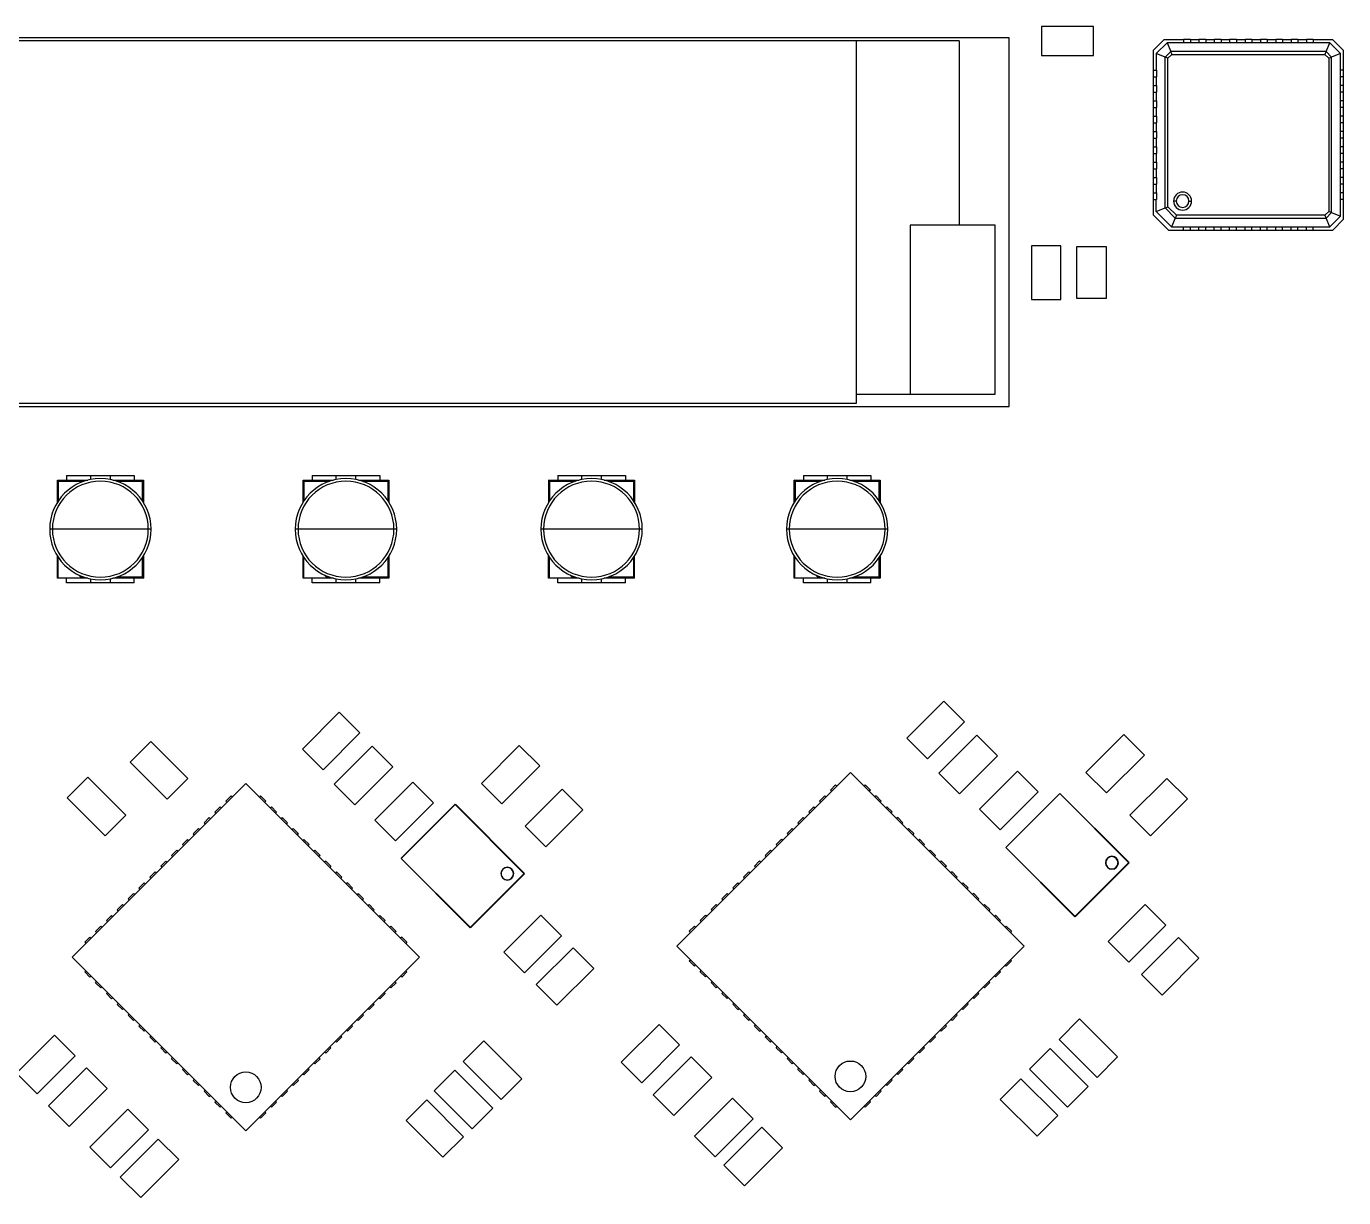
# Model space of a CAD drawing. Header units: millimetres. Extents: x 0 to 160, y -2 to 126.
# Drawn here: x 35.59 to 78.5, y 28.23 to 66.38 of the extents above; entities that cross this region are included whole.
import ezdxf

# ---------------------------------------------------------------- set-up
doc = ezdxf.new("R2010")
doc.units = ezdxf.units.MM

msp = doc.modelspace()

# ---------------------------------------------------------------- linework, layer by layer
at = {"color": 7, "linetype": 'Continuous', "lineweight": 25}
for p, q in [((68.65, 66.375), (68.65, 65.425)), ((70.35, 66.375), (68.65, 66.375)), ((70.35, 65.425), (70.35, 66.375)), ((67.6, 66), (27.6, 66)), ((65.974, 65.9), (31.439, 65.9)), ((62.63, 54.1), (62.63, 65.9)), ((65.974, 65.9), (65.974, 59.9)), ((67.6, 54), (67.6, 66)), ((72.643, 65.941), (72.293, 65.591)), ((72.393, 65.491), (72.743, 65.841)), ((73.283, 65.941), (72.643, 65.941)), ((72.743, 65.841), (72.863, 65.551)), ((73.283, 65.841), (72.743, 65.841)), ((73.283, 65.944), (73.283, 65.84)), ((73.503, 65.944), (73.283, 65.944)), ((73.503, 65.84), (73.283, 65.84)), ((73.503, 65.944), (73.503, 65.84)), ((73.783, 65.941), (73.503, 65.941)), ((73.783, 65.841), (73.503, 65.841)), ((74.003, 65.944), (73.783, 65.944)), ((73.783, 65.944), (73.783, 65.84)), ((74.003, 65.84), (73.783, 65.84)), ((74.003, 65.944), (74.003, 65.84)), ((74.283, 65.941), (74.003, 65.941)), ((74.283, 65.841), (74.003, 65.841)), ((74.503, 65.944), (74.283, 65.944)), ((74.283, 65.944), (74.283, 65.84)), ((74.503, 65.84), (74.283, 65.84)), ((74.503, 65.944), (74.503, 65.84)), ((74.783, 65.941), (74.503, 65.941)), ((74.783, 65.841), (74.503, 65.841)), ((74.783, 65.944), (74.783, 65.84)), ((75.003, 65.944), (74.783, 65.944)), ((75.003, 65.84), (74.783, 65.84)), ((75.003, 65.944), (75.003, 65.84)), ((75.283, 65.941), (75.003, 65.941)), ((75.283, 65.841), (75.003, 65.841)), ((75.283, 65.944), (75.283, 65.84)), ((75.503, 65.944), (75.283, 65.944)), ((75.503, 65.84), (75.283, 65.84)), ((75.503, 65.944), (75.503, 65.84)), ((75.783, 65.941), (75.503, 65.941)), ((75.783, 65.841), (75.503, 65.841)), ((76.003, 65.944), (75.783, 65.944)), ((75.783, 65.944), (75.783, 65.84)), ((76.003, 65.84), (75.783, 65.84)), ((76.003, 65.944), (76.003, 65.84)), ((76.283, 65.941), (76.003, 65.941)), ((76.283, 65.841), (76.003, 65.841)), ((76.283, 65.944), (76.283, 65.84)), ((76.503, 65.944), (76.283, 65.944)), ((76.503, 65.84), (76.283, 65.84)), ((76.503, 65.944), (76.503, 65.84)), ((76.783, 65.941), (76.503, 65.941)), ((76.783, 65.841), (76.503, 65.841)), ((76.783, 65.944), (76.783, 65.84)), ((77.003, 65.944), (76.783, 65.944)), ((77.003, 65.84), (76.783, 65.84)), ((77.003, 65.944), (77.003, 65.84)), ((77.283, 65.941), (77.003, 65.941)), ((77.283, 65.841), (77.003, 65.841)), ((77.503, 65.944), (77.283, 65.944)), ((77.283, 65.944), (77.283, 65.84)), ((77.503, 65.84), (77.283, 65.84)), ((77.503, 65.944), (77.503, 65.84)), ((78.143, 65.941), (77.503, 65.941)), ((78.043, 65.841), (77.503, 65.841)), ((77.923, 65.551), (78.043, 65.841)), ((78.043, 65.841), (78.393, 65.491)), ((78.493, 65.591), (78.143, 65.941)), ((68.65, 65.425), (70.35, 65.425)), ((72.293, 65.591), (72.293, 64.951)), ((72.683, 65.371), (72.393, 65.491)), ((72.393, 65.491), (72.393, 64.951)), ((72.683, 65.371), (72.863, 65.551)), ((72.683, 60.461), (72.683, 65.371)), ((72.774, 65.334), (72.901, 65.46)), ((72.774, 60.499), (72.774, 65.334)), ((77.923, 65.551), (72.863, 65.551)), ((72.901, 65.46), (77.886, 65.46)), ((77.886, 65.46), (78.012, 65.334)), ((77.923, 65.551), (78.103, 65.371)), ((78.012, 65.334), (78.012, 60.349)), ((78.393, 65.491), (78.103, 65.371)), ((78.103, 60.311), (78.103, 65.371)), ((78.393, 64.951), (78.393, 65.491)), ((78.493, 64.951), (78.493, 65.591)), ((72.291, 64.951), (72.395, 64.951)), ((72.291, 64.951), (72.291, 64.731)), ((72.395, 64.951), (72.395, 64.731)), ((78.392, 64.731), (78.392, 64.951)), ((78.496, 64.951), (78.392, 64.951)), ((78.496, 64.731), (78.496, 64.951)), ((72.291, 64.731), (72.395, 64.731)), ((72.291, 64.451), (72.395, 64.451)), ((72.291, 64.451), (72.291, 64.231)), ((72.293, 64.731), (72.293, 64.451)), ((72.393, 64.731), (72.393, 64.451)), ((72.395, 64.451), (72.395, 64.231)), ((78.496, 64.731), (78.392, 64.731)), ((78.392, 64.231), (78.392, 64.451)), ((78.496, 64.451), (78.392, 64.451)), ((78.393, 64.451), (78.393, 64.731)), ((78.493, 64.451), (78.493, 64.731)), ((78.496, 64.231), (78.496, 64.451)), ((72.291, 64.231), (72.395, 64.231)), ((72.291, 63.951), (72.395, 63.951)), ((72.291, 63.951), (72.291, 63.731)), ((72.293, 64.231), (72.293, 63.951)), ((72.393, 64.231), (72.393, 63.951)), ((72.395, 63.951), (72.395, 63.731)), ((78.496, 64.231), (78.392, 64.231)), ((78.392, 63.731), (78.392, 63.951)), ((78.496, 63.951), (78.392, 63.951)), ((78.393, 63.951), (78.393, 64.231)), ((78.493, 63.951), (78.493, 64.231)), ((78.496, 63.731), (78.496, 63.951)), ((72.291, 63.731), (72.395, 63.731)), ((72.293, 63.731), (72.293, 63.451)), ((72.393, 63.731), (72.393, 63.451)), ((78.496, 63.731), (78.392, 63.731)), ((78.393, 63.451), (78.393, 63.731)), ((78.493, 63.451), (78.493, 63.731)), ((72.291, 63.451), (72.395, 63.451)), ((72.291, 63.451), (72.291, 63.231)), ((72.291, 63.231), (72.395, 63.231)), ((72.293, 63.231), (72.293, 62.951)), ((72.393, 63.231), (72.393, 62.951)), ((72.395, 63.451), (72.395, 63.231)), ((78.392, 63.231), (78.392, 63.451)), ((78.496, 63.451), (78.392, 63.451)), ((78.496, 63.231), (78.392, 63.231)), ((78.393, 62.951), (78.393, 63.231)), ((78.493, 62.951), (78.493, 63.231)), ((78.496, 63.231), (78.496, 63.451)), ((72.291, 62.951), (72.291, 62.731)), ((72.291, 62.951), (72.395, 62.951)), ((72.291, 62.731), (72.395, 62.731)), ((72.293, 62.731), (72.293, 62.451)), ((72.393, 62.731), (72.393, 62.451)), ((72.395, 62.951), (72.395, 62.731)), ((78.392, 62.731), (78.392, 62.951)), ((78.496, 62.951), (78.392, 62.951)), ((78.496, 62.731), (78.392, 62.731)), ((78.393, 62.451), (78.393, 62.731)), ((78.493, 62.451), (78.493, 62.731)), ((78.496, 62.731), (78.496, 62.951)), ((72.291, 62.451), (72.291, 62.231)), ((72.291, 62.451), (72.395, 62.451)), ((72.291, 62.231), (72.395, 62.231)), ((72.293, 62.231), (72.293, 61.951)), ((72.393, 62.231), (72.393, 61.951)), ((72.395, 62.451), (72.395, 62.231)), ((78.392, 62.231), (78.392, 62.451)), ((78.496, 62.451), (78.392, 62.451)), ((78.496, 62.231), (78.392, 62.231)), ((78.393, 61.951), (78.393, 62.231)), ((78.493, 61.951), (78.493, 62.231)), ((78.496, 62.231), (78.496, 62.451)), ((72.291, 61.951), (72.291, 61.731)), ((72.291, 61.951), (72.395, 61.951)), ((72.395, 61.951), (72.395, 61.731)), ((78.392, 61.731), (78.392, 61.951)), ((78.496, 61.951), (78.392, 61.951)), ((78.496, 61.731), (78.496, 61.951)), ((72.291, 61.731), (72.395, 61.731)), ((72.291, 61.451), (72.291, 61.231)), ((72.291, 61.451), (72.395, 61.451)), ((72.293, 61.731), (72.293, 61.451)), ((72.393, 61.731), (72.393, 61.451)), ((72.395, 61.451), (72.395, 61.231)), ((78.496, 61.731), (78.392, 61.731)), ((78.392, 61.231), (78.392, 61.451)), ((78.496, 61.451), (78.392, 61.451)), ((78.393, 61.451), (78.393, 61.731)), ((78.493, 61.451), (78.493, 61.731)), ((78.496, 61.231), (78.496, 61.451)), ((72.291, 61.231), (72.395, 61.231)), ((72.291, 60.951), (72.291, 60.731)), ((72.291, 60.951), (72.395, 60.951)), ((72.293, 61.231), (72.293, 60.951)), ((72.393, 61.231), (72.393, 60.951)), ((72.395, 60.951), (72.395, 60.731)), ((78.496, 61.231), (78.392, 61.231)), ((78.392, 60.731), (78.392, 60.951)), ((78.496, 60.951), (78.392, 60.951)), ((78.393, 60.951), (78.393, 61.231)), ((78.493, 60.951), (78.493, 61.231)), ((78.496, 60.731), (78.496, 60.951)), ((72.291, 60.731), (72.395, 60.731)), ((72.293, 60.731), (72.293, 60.242)), ((72.393, 60.341), (72.393, 60.731)), ((73.051, 60.222), (72.774, 60.499)), ((73.042, 60.685), (72.956, 60.685)), ((73.455, 60.685), (73.542, 60.685)), ((78.496, 60.731), (78.392, 60.731)), ((78.393, 60.191), (78.393, 60.731)), ((78.493, 60.092), (78.493, 60.731)), ((72.293, 60.242), (72.793, 59.742)), ((72.393, 60.341), (72.683, 60.461)), ((72.893, 59.841), (72.393, 60.341)), ((73.013, 60.131), (72.683, 60.461)), ((73.013, 60.131), (72.893, 59.841)), ((73.013, 60.131), (77.923, 60.131)), ((77.886, 60.222), (73.051, 60.222)), ((78.012, 60.349), (77.886, 60.222)), ((78.103, 60.311), (77.923, 60.131)), ((78.043, 59.841), (77.923, 60.131)), ((78.393, 60.191), (78.043, 59.841)), ((78.103, 60.311), (78.393, 60.191)), ((78.143, 59.742), (78.493, 60.092)), ((64.38, 59.9), (64.38, 54.4)), ((67.145, 54.4), (67.145, 59.9)), ((72.793, 59.742), (73.283, 59.742)), ((72.893, 59.841), (73.283, 59.841)), ((73.283, 59.843), (73.503, 59.843)), ((73.283, 59.739), (73.283, 59.843)), ((73.283, 59.739), (73.503, 59.739)), ((73.503, 59.739), (73.503, 59.843)), ((73.503, 59.841), (73.783, 59.841)), ((73.503, 59.742), (73.783, 59.742)), ((73.783, 59.843), (74.003, 59.843)), ((73.783, 59.739), (73.783, 59.843)), ((73.783, 59.739), (74.003, 59.739)), ((74.003, 59.739), (74.003, 59.843)), ((74.003, 59.841), (74.283, 59.841)), ((74.003, 59.742), (74.283, 59.742)), ((74.283, 59.843), (74.503, 59.843)), ((74.283, 59.739), (74.283, 59.843)), ((74.283, 59.739), (74.503, 59.739)), ((74.503, 59.739), (74.503, 59.843)), ((74.503, 59.841), (74.783, 59.841)), ((74.503, 59.742), (74.783, 59.742)), ((74.783, 59.843), (75.003, 59.843)), ((74.783, 59.739), (74.783, 59.843)), ((74.783, 59.739), (75.003, 59.739)), ((75.003, 59.739), (75.003, 59.843)), ((75.003, 59.841), (75.283, 59.841)), ((75.003, 59.742), (75.283, 59.742)), ((75.283, 59.843), (75.503, 59.843)), ((75.283, 59.739), (75.283, 59.843)), ((75.283, 59.739), (75.503, 59.739)), ((75.503, 59.739), (75.503, 59.843)), ((75.503, 59.841), (75.783, 59.841)), ((75.503, 59.742), (75.783, 59.742)), ((75.783, 59.843), (76.003, 59.843)), ((75.783, 59.739), (75.783, 59.843)), ((75.783, 59.739), (76.003, 59.739)), ((76.003, 59.739), (76.003, 59.843)), ((76.003, 59.841), (76.283, 59.841)), ((76.003, 59.742), (76.283, 59.742)), ((76.283, 59.843), (76.503, 59.843)), ((76.283, 59.739), (76.283, 59.843)), ((76.283, 59.739), (76.503, 59.739)), ((76.503, 59.739), (76.503, 59.843)), ((76.503, 59.841), (76.783, 59.841)), ((76.503, 59.742), (76.783, 59.742)), ((76.783, 59.843), (77.003, 59.843)), ((76.783, 59.739), (76.783, 59.843)), ((76.783, 59.739), (77.003, 59.739)), ((77.003, 59.739), (77.003, 59.843)), ((77.003, 59.841), (77.283, 59.841)), ((77.003, 59.742), (77.283, 59.742)), ((77.283, 59.843), (77.503, 59.843)), ((77.283, 59.739), (77.283, 59.843)), ((77.283, 59.739), (77.503, 59.739)), ((77.503, 59.739), (77.503, 59.843)), ((77.503, 59.841), (78.043, 59.841)), ((77.503, 59.742), (78.143, 59.742)), ((68.329, 59.232), (68.329, 57.482)), ((69.279, 59.232), (68.329, 59.232)), ((69.279, 57.482), (69.279, 59.232)), ((69.807, 59.207), (70.757, 59.207)), ((69.807, 57.507), (69.807, 59.207)), ((70.757, 59.207), (70.757, 57.507)), ((70.757, 57.507), (69.807, 57.507)), ((68.329, 57.482), (69.279, 57.482)), ((31.439, 54.1), (62.63, 54.1)), ((62.63, 54.4), (64.38, 54.4)), ((27.6, 54), (67.6, 54)), ((36.6, 51.6), (37.593, 51.6)), ((36.6, 50.875), (36.6, 51.6)), ((36.639, 51.561), (36.6, 51.6)), ((36.639, 50.935), (36.639, 51.561)), ((36.639, 51.561), (37.461, 51.561)), ((36.9, 51.75), (36.9, 51.6)), ((36.9, 51.75), (39.1, 51.75)), ((37.685, 51.621), (37.685, 51.75)), ((38.315, 51.75), (38.315, 51.621)), ((38.407, 51.6), (39.4, 51.6)), ((38.538, 51.561), (39.361, 51.561)), ((39.1, 51.75), (39.1, 51.6)), ((39.361, 51.561), (39.4, 51.6)), ((39.361, 51.561), (39.361, 50.935)), ((39.4, 51.6), (39.4, 50.875)), ((44.6, 50.875), (44.6, 51.6)), ((44.6, 51.6), (45.593, 51.6)), ((44.639, 51.561), (44.6, 51.6)), ((44.639, 51.561), (45.461, 51.561)), ((44.639, 50.935), (44.639, 51.561)), ((44.9, 51.75), (44.9, 51.6)), ((44.9, 51.75), (47.1, 51.75)), ((45.685, 51.621), (45.685, 51.75)), ((46.315, 51.75), (46.315, 51.621)), ((46.407, 51.6), (47.4, 51.6)), ((46.538, 51.561), (47.361, 51.561)), ((47.1, 51.75), (47.1, 51.6)), ((47.361, 51.561), (47.4, 51.6)), ((47.361, 51.561), (47.361, 50.935)), ((47.4, 51.6), (47.4, 50.875)), ((52.6, 51.6), (52.6, 50.875)), ((52.6, 51.6), (53.593, 51.6)), ((52.639, 51.561), (52.6, 51.6)), ((52.639, 51.561), (53.461, 51.561)), ((52.639, 50.935), (52.639, 51.561)), ((52.9, 51.75), (52.9, 51.6)), ((52.9, 51.75), (55.1, 51.75)), ((53.685, 51.621), (53.685, 51.75)), ((54.315, 51.75), (54.315, 51.621)), ((54.407, 51.6), (55.4, 51.6)), ((54.538, 51.561), (55.361, 51.561)), ((55.1, 51.75), (55.1, 51.6)), ((55.361, 51.561), (55.4, 51.6)), ((55.361, 51.561), (55.361, 50.935)), ((55.4, 51.6), (55.4, 50.875)), ((60.6, 50.875), (60.6, 51.6)), ((60.6, 51.6), (61.593, 51.6)), ((60.639, 51.561), (60.6, 51.6)), ((60.639, 51.561), (61.461, 51.561)), ((60.639, 50.935), (60.639, 51.561)), ((60.9, 51.75), (60.9, 51.6)), ((60.9, 51.75), (63.1, 51.75)), ((61.685, 51.621), (61.685, 51.75)), ((62.315, 51.75), (62.315, 51.621)), ((62.407, 51.6), (63.4, 51.6)), ((62.538, 51.561), (63.361, 51.561)), ((63.1, 51.75), (63.1, 51.6)), ((63.361, 51.561), (63.4, 51.6)), ((63.361, 51.561), (63.361, 50.935)), ((63.4, 51.6), (63.4, 50.875)), ((39.651, 50), (36.349, 50)), ((47.651, 50), (44.349, 50)), ((55.651, 50), (52.349, 50)), ((63.651, 50), (60.349, 50)), ((36.6, 48.4), (36.6, 49.125)), ((36.613, 49.104), (36.613, 48.413)), ((39.361, 49.065), (39.361, 48.439)), ((39.4, 49.125), (39.4, 48.4)), ((44.6, 48.4), (44.6, 49.125)), ((44.613, 49.104), (44.613, 48.413)), ((47.361, 49.065), (47.361, 48.439)), ((47.4, 49.125), (47.4, 48.4)), ((52.6, 48.4), (52.6, 49.125)), ((52.613, 49.104), (52.613, 48.413)), ((55.361, 49.065), (55.361, 48.439)), ((55.4, 48.4), (55.4, 49.125)), ((60.6, 48.4), (60.6, 49.125)), ((60.613, 49.104), (60.613, 48.413)), ((63.361, 49.065), (63.361, 48.439)), ((63.4, 49.125), (63.4, 48.4)), ((37.291, 48.509), (37.387, 48.413)), ((45.291, 48.509), (45.387, 48.413)), ((53.291, 48.509), (53.387, 48.413)), ((61.291, 48.509), (61.387, 48.413)), ((36.613, 48.413), (36.6, 48.4)), ((37.593, 48.4), (36.6, 48.4)), ((36.613, 48.413), (37.387, 48.413)), ((36.9, 48.25), (36.9, 48.4)), ((39.1, 48.25), (36.9, 48.25)), ((37.461, 48.439), (37.361, 48.439)), ((37.685, 48.25), (37.685, 48.379)), ((38.315, 48.379), (38.315, 48.25)), ((39.4, 48.4), (38.407, 48.4)), ((39.361, 48.439), (38.538, 48.439)), ((39.1, 48.25), (39.1, 48.4)), ((39.361, 48.439), (39.4, 48.4)), ((44.613, 48.413), (44.6, 48.4)), ((45.593, 48.4), (44.6, 48.4)), ((44.613, 48.413), (45.387, 48.413)), ((44.9, 48.25), (44.9, 48.4)), ((47.1, 48.25), (44.9, 48.25)), ((45.461, 48.439), (45.361, 48.439)), ((45.685, 48.25), (45.685, 48.379)), ((46.315, 48.379), (46.315, 48.25)), ((47.4, 48.4), (46.407, 48.4)), ((47.361, 48.439), (46.538, 48.439)), ((47.1, 48.25), (47.1, 48.4)), ((47.361, 48.439), (47.4, 48.4)), ((52.613, 48.413), (52.6, 48.4)), ((53.593, 48.4), (52.6, 48.4)), ((52.613, 48.413), (53.387, 48.413)), ((52.9, 48.25), (52.9, 48.4)), ((55.1, 48.25), (52.9, 48.25)), ((53.461, 48.439), (53.361, 48.439)), ((53.685, 48.25), (53.685, 48.379)), ((54.315, 48.379), (54.315, 48.25)), ((55.4, 48.4), (54.407, 48.4)), ((55.361, 48.439), (54.538, 48.439)), ((55.1, 48.25), (55.1, 48.4)), ((55.361, 48.439), (55.4, 48.4)), ((60.613, 48.413), (60.6, 48.4)), ((61.593, 48.4), (60.6, 48.4)), ((60.613, 48.413), (61.387, 48.413)), ((60.9, 48.25), (60.9, 48.4)), ((63.1, 48.25), (60.9, 48.25)), ((61.461, 48.439), (61.361, 48.439)), ((61.685, 48.25), (61.685, 48.379)), ((62.315, 48.379), (62.315, 48.25)), ((63.4, 48.4), (62.407, 48.4)), ((63.361, 48.439), (62.538, 48.439)), ((63.1, 48.25), (63.1, 48.4)), ((63.361, 48.439), (63.4, 48.4)), ((65.475, 44.398), (64.273, 43.196)), ((66.147, 43.726), (65.475, 44.398)), ((45.782, 44.041), (44.58, 42.839)), ((46.454, 43.369), (45.782, 44.041)), ((45.252, 42.167), (46.454, 43.369)), ((64.945, 42.524), (66.147, 43.726)), ((38.971, 42.412), (39.643, 43.084)), ((39.643, 43.084), (40.845, 41.881)), ((45.618, 41.7), (46.855, 42.937)), ((46.855, 42.937), (47.527, 42.265)), ((50.409, 41.722), (51.646, 42.96)), ((51.646, 42.96), (52.318, 42.288)), ((64.273, 43.196), (64.945, 42.524)), ((65.311, 42.057), (66.548, 43.294)), ((66.548, 43.294), (67.22, 42.622)), ((70.102, 42.079), (71.339, 43.317)), ((71.339, 43.317), (72.011, 42.645)), ((44.58, 42.839), (45.252, 42.167)), ((67.22, 42.622), (65.982, 41.385)), ((72.011, 42.645), (70.774, 41.408)), ((40.173, 41.21), (38.971, 42.412)), ((47.527, 42.265), (46.289, 41.028)), ((52.318, 42.288), (51.081, 41.051)), ((62.43, 42.079), (56.773, 36.423)), ((68.086, 36.423), (62.43, 42.079)), ((65.982, 41.385), (65.311, 42.057)), ((67.874, 42.115), (66.637, 40.877)), ((68.546, 41.443), (67.874, 42.115)), ((70.774, 41.408), (70.102, 42.079)), ((36.917, 41.253), (37.589, 41.925)), ((42.737, 41.722), (37.08, 36.066)), ((37.589, 41.925), (38.826, 40.687)), ((40.845, 41.881), (40.173, 41.21)), ((48.393, 36.066), (42.737, 41.722)), ((46.289, 41.028), (45.618, 41.7)), ((48.181, 41.758), (46.944, 40.52)), ((48.853, 41.086), (48.181, 41.758)), ((51.081, 41.051), (50.409, 41.722)), ((61.949, 41.669), (61.779, 41.5)), ((61.949, 41.669), (61.984, 41.634)), ((62.91, 41.669), (62.875, 41.634)), ((63.08, 41.5), (62.91, 41.669)), ((72.736, 41.885), (71.534, 40.683)), ((73.408, 41.213), (72.736, 41.885)), ((38.154, 40.016), (36.917, 41.253)), ((42.256, 41.312), (42.086, 41.143)), ((42.256, 41.312), (42.291, 41.277)), ((43.217, 41.312), (43.182, 41.277)), ((43.387, 41.143), (43.217, 41.312)), ((53.043, 41.528), (51.841, 40.326)), ((53.715, 40.856), (53.043, 41.528)), ((61.595, 41.316), (61.425, 41.146)), ((61.595, 41.316), (61.631, 41.28)), ((61.779, 41.5), (61.814, 41.464)), ((63.08, 41.5), (63.045, 41.464)), ((63.264, 41.316), (63.229, 41.28)), ((63.434, 41.146), (63.264, 41.316)), ((67.309, 40.205), (68.546, 41.443)), ((69.246, 41.396), (67.488, 39.638)), ((69.253, 41.389), (67.495, 39.631)), ((71.502, 39.136), (69.248, 41.389)), ((71.509, 39.143), (69.256, 41.396)), ((72.205, 40.011), (73.408, 41.213)), ((41.902, 40.959), (41.733, 40.789)), ((41.733, 40.789), (41.768, 40.754)), ((41.902, 40.959), (41.938, 40.923)), ((42.086, 41.143), (42.121, 41.107)), ((43.387, 41.143), (43.352, 41.107)), ((43.571, 40.959), (43.536, 40.923)), ((43.741, 40.789), (43.571, 40.959)), ((43.741, 40.789), (43.705, 40.754)), ((47.616, 39.849), (48.853, 41.086)), ((49.553, 41.039), (47.795, 39.281)), ((49.56, 41.032), (47.802, 39.274)), ((51.809, 38.779), (49.555, 41.032)), ((51.816, 38.786), (49.563, 41.039)), ((52.512, 39.654), (53.715, 40.856)), ((61.242, 40.962), (61.072, 40.792)), ((61.072, 40.792), (61.107, 40.757)), ((61.242, 40.962), (61.277, 40.927)), ((61.425, 41.146), (61.461, 41.111)), ((63.434, 41.146), (63.398, 41.111)), ((63.617, 40.962), (63.582, 40.927)), ((63.787, 40.792), (63.617, 40.962)), ((63.787, 40.792), (63.752, 40.757)), ((66.637, 40.877), (67.309, 40.205)), ((38.826, 40.687), (38.154, 40.016)), ((41.549, 40.605), (41.379, 40.435)), ((41.379, 40.435), (41.414, 40.4)), ((41.549, 40.605), (41.584, 40.57)), ((43.925, 40.605), (43.889, 40.57)), ((44.094, 40.435), (43.925, 40.605)), ((44.094, 40.435), (44.059, 40.4)), ((46.944, 40.52), (47.616, 39.849)), ((60.888, 40.609), (60.718, 40.439)), ((60.718, 40.439), (60.754, 40.404)), ((60.888, 40.609), (60.923, 40.573)), ((63.971, 40.609), (63.936, 40.573)), ((64.141, 40.439), (63.971, 40.609)), ((64.141, 40.439), (64.105, 40.404)), ((71.534, 40.683), (72.205, 40.011)), ((41.195, 40.252), (41.025, 40.082)), ((41.025, 40.082), (41.061, 40.047)), ((41.195, 40.252), (41.23, 40.216)), ((44.278, 40.252), (44.243, 40.216)), ((44.448, 40.082), (44.278, 40.252)), ((44.448, 40.082), (44.412, 40.047)), ((51.841, 40.326), (52.512, 39.654)), ((60.534, 40.255), (60.365, 40.085)), ((60.365, 40.085), (60.4, 40.05)), ((60.534, 40.255), (60.57, 40.22)), ((64.325, 40.255), (64.289, 40.22)), ((64.494, 40.085), (64.325, 40.255)), ((64.494, 40.085), (64.459, 40.05)), ((40.488, 39.545), (40.318, 39.375)), ((40.488, 39.545), (40.523, 39.509)), ((40.842, 39.898), (40.672, 39.728)), ((40.672, 39.728), (40.707, 39.693)), ((40.842, 39.898), (40.877, 39.863)), ((44.632, 39.898), (44.596, 39.863)), ((44.801, 39.728), (44.632, 39.898)), ((44.801, 39.728), (44.766, 39.693)), ((44.985, 39.545), (44.95, 39.509)), ((45.155, 39.375), (44.985, 39.545)), ((59.827, 39.548), (59.658, 39.378)), ((59.827, 39.548), (59.863, 39.513)), ((60.181, 39.901), (60.011, 39.732)), ((60.011, 39.732), (60.047, 39.696)), ((60.181, 39.901), (60.216, 39.866)), ((64.678, 39.901), (64.643, 39.866)), ((64.848, 39.732), (64.678, 39.901)), ((64.848, 39.732), (64.812, 39.696)), ((65.032, 39.548), (64.996, 39.513)), ((65.201, 39.378), (65.032, 39.548)), ((67.488, 39.628), (69.741, 37.375)), ((67.495, 39.635), (69.748, 37.382)), ((40.134, 39.191), (39.965, 39.021)), ((40.134, 39.191), (40.17, 39.156)), ((40.318, 39.375), (40.354, 39.339)), ((45.155, 39.375), (45.12, 39.339)), ((45.339, 39.191), (45.303, 39.156)), ((45.508, 39.021), (45.339, 39.191)), ((47.795, 39.271), (50.048, 37.018)), ((47.802, 39.278), (50.055, 37.025)), ((59.474, 39.194), (59.304, 39.025)), ((59.474, 39.194), (59.509, 39.159)), ((59.658, 39.378), (59.693, 39.343)), ((65.201, 39.378), (65.166, 39.343)), ((65.385, 39.194), (65.35, 39.159)), ((65.555, 39.025), (65.385, 39.194)), ((69.743, 37.382), (71.501, 39.14)), ((69.75, 37.375), (71.508, 39.133)), ((71.096, 39.287), (71.089, 39.28)), ((39.781, 38.837), (39.611, 38.668)), ((39.611, 38.668), (39.647, 38.632)), ((39.781, 38.837), (39.816, 38.802)), ((39.965, 39.021), (40, 38.986)), ((45.508, 39.021), (45.473, 38.986)), ((45.692, 38.837), (45.657, 38.802)), ((45.862, 38.668), (45.692, 38.837)), ((45.862, 38.668), (45.827, 38.632)), ((50.05, 37.025), (51.808, 38.783)), ((50.058, 37.018), (51.816, 38.776)), ((51.106, 38.633), (51.113, 38.64)), ((51.403, 38.93), (51.396, 38.923)), ((59.12, 38.841), (58.951, 38.671)), ((58.951, 38.671), (58.986, 38.636)), ((59.12, 38.841), (59.156, 38.805)), ((59.304, 39.025), (59.339, 38.989)), ((65.555, 39.025), (65.52, 38.989)), ((65.739, 38.841), (65.703, 38.805)), ((65.909, 38.671), (65.739, 38.841)), ((65.909, 38.671), (65.873, 38.636)), ((70.799, 38.99), (70.806, 38.997)), ((39.427, 38.484), (39.258, 38.314)), ((39.258, 38.314), (39.293, 38.279)), ((39.427, 38.484), (39.463, 38.449)), ((46.046, 38.484), (46.011, 38.449)), ((46.216, 38.314), (46.046, 38.484)), ((46.216, 38.314), (46.18, 38.279)), ((58.767, 38.487), (58.597, 38.318)), ((58.597, 38.318), (58.632, 38.282)), ((58.767, 38.487), (58.802, 38.452)), ((66.092, 38.487), (66.057, 38.452)), ((66.262, 38.318), (66.092, 38.487)), ((66.262, 38.318), (66.227, 38.282)), ((38.72, 37.777), (38.551, 37.607)), ((38.72, 37.777), (38.756, 37.741)), ((39.074, 38.13), (38.904, 37.961)), ((38.904, 37.961), (38.939, 37.925)), ((39.074, 38.13), (39.109, 38.095)), ((46.399, 38.13), (46.364, 38.095)), ((46.569, 37.961), (46.399, 38.13)), ((46.569, 37.961), (46.534, 37.925)), ((46.753, 37.777), (46.718, 37.741)), ((46.923, 37.607), (46.753, 37.777)), ((58.06, 37.78), (57.89, 37.61)), ((58.06, 37.78), (58.095, 37.745)), ((58.413, 38.134), (58.243, 37.964)), ((58.243, 37.964), (58.279, 37.929)), ((58.413, 38.134), (58.449, 38.098)), ((66.446, 38.134), (66.411, 38.098)), ((66.616, 37.964), (66.446, 38.134)), ((66.616, 37.964), (66.58, 37.929)), ((66.799, 37.78), (66.764, 37.745)), ((66.969, 37.61), (66.799, 37.78)), ((72.029, 37.773), (70.827, 36.571)), ((72.701, 37.101), (72.029, 37.773)), ((38.367, 37.423), (38.197, 37.254)), ((38.367, 37.423), (38.402, 37.388)), ((38.551, 37.607), (38.586, 37.572)), ((46.923, 37.607), (46.887, 37.572)), ((47.107, 37.423), (47.071, 37.388)), ((47.276, 37.254), (47.107, 37.423)), ((52.348, 37.429), (51.145, 36.227)), ((53.019, 36.757), (52.348, 37.429)), ((57.706, 37.427), (57.536, 37.257)), ((57.706, 37.427), (57.741, 37.391)), ((57.89, 37.61), (57.925, 37.575)), ((66.969, 37.61), (66.934, 37.575)), ((67.153, 37.427), (67.118, 37.391)), ((67.323, 37.257), (67.153, 37.427)), ((69.746, 37.371), (69.746, 37.371)), ((38.013, 37.07), (37.843, 36.9)), ((37.843, 36.9), (37.879, 36.865)), ((38.013, 37.07), (38.048, 37.034)), ((38.197, 37.254), (38.232, 37.218)), ((47.276, 37.254), (47.241, 37.218)), ((47.46, 37.07), (47.425, 37.034)), ((47.63, 36.9), (47.46, 37.07)), ((47.63, 36.9), (47.594, 36.865)), ((50.053, 37.014), (50.053, 37.014)), ((57.353, 37.073), (57.183, 36.903)), ((57.183, 36.903), (57.218, 36.868)), ((57.353, 37.073), (57.388, 37.038)), ((57.536, 37.257), (57.572, 37.222)), ((67.323, 37.257), (67.287, 37.222)), ((67.507, 37.073), (67.471, 37.038)), ((67.676, 36.903), (67.507, 37.073)), ((67.676, 36.903), (67.641, 36.868)), ((71.499, 35.899), (72.701, 37.101)), ((37.66, 36.716), (37.49, 36.546)), ((37.49, 36.546), (37.525, 36.511)), ((37.66, 36.716), (37.695, 36.681)), ((47.814, 36.716), (47.778, 36.681)), ((47.983, 36.546), (47.814, 36.716)), ((47.983, 36.546), (47.948, 36.511)), ((51.817, 35.555), (53.019, 36.757)), ((70.827, 36.571), (71.499, 35.899)), ((73.112, 36.7), (71.91, 35.498)), ((73.784, 36.028), (73.112, 36.7)), ((42.737, 30.409), (37.08, 36.066)), ((48.393, 36.066), (42.737, 30.409)), ((51.145, 36.227), (51.817, 35.555)), ((53.402, 36.37), (52.2, 35.168)), ((54.074, 35.698), (53.402, 36.37)), ((62.43, 30.766), (56.773, 36.423)), ((68.086, 36.423), (62.43, 30.766)), ((37.49, 35.585), (37.525, 35.62)), ((47.983, 35.585), (47.948, 35.62)), ((52.872, 34.496), (54.074, 35.698)), ((57.183, 35.942), (57.218, 35.977)), ((57.353, 35.772), (57.183, 35.942)), ((57.353, 35.772), (57.388, 35.807)), ((57.536, 35.588), (57.572, 35.623)), ((67.323, 35.588), (67.287, 35.623)), ((67.507, 35.772), (67.471, 35.807)), ((67.676, 35.942), (67.507, 35.772)), ((67.676, 35.942), (67.641, 35.977)), ((72.582, 34.826), (73.784, 36.028)), ((37.66, 35.415), (37.49, 35.585)), ((37.66, 35.415), (37.695, 35.45)), ((37.843, 35.231), (37.879, 35.267)), ((38.013, 35.061), (37.843, 35.231)), ((47.63, 35.231), (47.46, 35.061)), ((47.63, 35.231), (47.594, 35.267)), ((47.814, 35.415), (47.778, 35.45)), ((47.983, 35.585), (47.814, 35.415)), ((57.706, 35.418), (57.536, 35.588)), ((57.706, 35.418), (57.741, 35.454)), ((57.89, 35.235), (57.925, 35.27)), ((58.06, 35.065), (57.89, 35.235)), ((66.969, 35.235), (66.799, 35.065)), ((66.969, 35.235), (66.934, 35.27)), ((67.153, 35.418), (67.118, 35.454)), ((67.323, 35.588), (67.153, 35.418)), ((71.91, 35.498), (72.582, 34.826)), ((38.013, 35.061), (38.048, 35.097)), ((38.197, 34.878), (38.232, 34.913)), ((38.367, 34.708), (38.197, 34.878)), ((47.276, 34.878), (47.107, 34.708)), ((47.276, 34.878), (47.241, 34.913)), ((47.46, 35.061), (47.425, 35.097)), ((52.2, 35.168), (52.872, 34.496)), ((58.06, 35.065), (58.095, 35.1)), ((58.243, 34.881), (58.279, 34.916)), ((58.413, 34.711), (58.243, 34.881)), ((66.616, 34.881), (66.446, 34.711)), ((66.616, 34.881), (66.58, 34.916)), ((66.799, 35.065), (66.764, 35.1)), ((38.367, 34.708), (38.402, 34.743)), ((38.551, 34.524), (38.586, 34.559)), ((38.72, 34.354), (38.551, 34.524)), ((38.72, 34.354), (38.756, 34.39)), ((46.753, 34.354), (46.718, 34.39)), ((46.923, 34.524), (46.753, 34.354)), ((46.923, 34.524), (46.887, 34.559)), ((47.107, 34.708), (47.071, 34.743)), ((58.413, 34.711), (58.449, 34.747)), ((58.597, 34.527), (58.632, 34.563)), ((58.767, 34.358), (58.597, 34.527)), ((58.767, 34.358), (58.802, 34.393)), ((66.092, 34.358), (66.057, 34.393)), ((66.262, 34.527), (66.092, 34.358)), ((66.262, 34.527), (66.227, 34.563)), ((66.446, 34.711), (66.411, 34.747)), ((38.904, 34.171), (38.939, 34.206)), ((39.074, 34.001), (38.904, 34.171)), ((39.074, 34.001), (39.109, 34.036)), ((46.399, 34.001), (46.364, 34.036)), ((46.569, 34.171), (46.399, 34.001)), ((46.569, 34.171), (46.534, 34.206)), ((58.951, 34.174), (58.986, 34.209)), ((59.12, 34.004), (58.951, 34.174)), ((59.12, 34.004), (59.156, 34.04)), ((65.739, 34.004), (65.703, 34.04)), ((65.909, 34.174), (65.739, 34.004)), ((65.909, 34.174), (65.873, 34.209)), ((69.226, 33.379), (69.897, 34.051)), ((69.897, 34.051), (71.135, 32.813)), ((35.266, 32.28), (36.503, 33.517)), ((36.503, 33.517), (37.175, 32.846)), ((39.258, 33.817), (39.293, 33.852)), ((39.427, 33.647), (39.258, 33.817)), ((39.427, 33.647), (39.463, 33.683)), ((39.611, 33.463), (39.647, 33.499)), ((45.862, 33.463), (45.827, 33.499)), ((46.046, 33.647), (46.011, 33.683)), ((46.216, 33.817), (46.046, 33.647)), ((46.216, 33.817), (46.18, 33.852)), ((54.959, 32.637), (56.196, 33.874)), ((56.196, 33.874), (56.868, 33.203)), ((59.304, 33.82), (59.339, 33.856)), ((59.474, 33.651), (59.304, 33.82)), ((59.474, 33.651), (59.509, 33.686)), ((59.658, 33.467), (59.693, 33.502)), ((65.201, 33.467), (65.166, 33.502)), ((65.385, 33.651), (65.35, 33.686)), ((65.555, 33.82), (65.385, 33.651)), ((65.555, 33.82), (65.52, 33.856)), ((39.781, 33.294), (39.611, 33.463)), ((39.781, 33.294), (39.816, 33.329)), ((39.965, 33.11), (40, 33.145)), ((40.134, 32.94), (39.965, 33.11)), ((45.508, 33.11), (45.339, 32.94)), ((45.508, 33.11), (45.473, 33.145)), ((45.692, 33.294), (45.657, 33.329)), ((45.862, 33.463), (45.692, 33.294)), ((49.82, 32.668), (50.492, 33.34)), ((50.492, 33.34), (51.729, 32.102)), ((56.868, 33.203), (55.631, 31.965)), ((59.827, 33.297), (59.658, 33.467)), ((59.827, 33.297), (59.863, 33.332)), ((60.011, 33.113), (60.047, 33.149)), ((60.181, 32.944), (60.011, 33.113)), ((64.848, 33.113), (64.678, 32.944)), ((64.848, 33.113), (64.812, 33.149)), ((65.032, 33.297), (64.996, 33.332)), ((65.201, 33.467), (65.032, 33.297)), ((68.265, 32.416), (68.937, 33.087)), ((68.937, 33.087), (70.174, 31.85)), ((70.463, 32.142), (69.226, 33.379)), ((37.175, 32.846), (35.938, 31.608)), ((40.134, 32.94), (40.17, 32.976)), ((40.318, 32.756), (40.354, 32.792)), ((40.488, 32.587), (40.318, 32.756)), ((40.488, 32.587), (40.523, 32.622)), ((44.985, 32.587), (44.95, 32.622)), ((45.155, 32.756), (44.985, 32.587)), ((45.155, 32.756), (45.12, 32.792)), ((45.339, 32.94), (45.303, 32.976)), ((51.057, 31.43), (49.82, 32.668)), ((55.631, 31.965), (54.959, 32.637)), ((56.008, 31.576), (57.246, 32.813)), ((57.246, 32.813), (57.918, 32.141)), ((60.181, 32.944), (60.216, 32.979)), ((60.365, 32.76), (60.4, 32.795)), ((60.534, 32.59), (60.365, 32.76)), ((60.534, 32.59), (60.57, 32.625)), ((64.325, 32.59), (64.289, 32.625)), ((64.494, 32.76), (64.325, 32.59)), ((64.494, 32.76), (64.459, 32.795)), ((64.678, 32.944), (64.643, 32.979)), ((71.135, 32.813), (70.463, 32.142)), ((35.938, 31.608), (35.266, 32.28)), ((36.315, 31.219), (37.553, 32.456)), ((37.553, 32.456), (38.225, 31.784)), ((40.672, 32.403), (40.707, 32.438)), ((40.842, 32.233), (40.672, 32.403)), ((40.842, 32.233), (40.877, 32.268)), ((44.632, 32.233), (44.596, 32.268)), ((44.801, 32.403), (44.632, 32.233)), ((44.801, 32.403), (44.766, 32.438)), ((48.875, 31.712), (49.546, 32.384)), ((49.546, 32.384), (50.784, 31.146)), ((60.718, 32.406), (60.754, 32.442)), ((60.888, 32.236), (60.718, 32.406)), ((60.888, 32.236), (60.923, 32.272)), ((63.971, 32.236), (63.936, 32.272)), ((64.141, 32.406), (63.971, 32.236)), ((64.141, 32.406), (64.105, 32.442)), ((69.502, 31.178), (68.265, 32.416)), ((38.225, 31.784), (36.987, 30.547)), ((41.025, 32.049), (41.061, 32.085)), ((41.195, 31.88), (41.025, 32.049)), ((41.195, 31.88), (41.23, 31.915)), ((44.278, 31.88), (44.243, 31.915)), ((44.448, 32.049), (44.278, 31.88)), ((44.448, 32.049), (44.412, 32.085)), ((51.729, 32.102), (51.057, 31.43)), ((57.918, 32.141), (56.68, 30.904)), ((61.072, 32.053), (61.107, 32.088)), ((61.242, 31.883), (61.072, 32.053)), ((61.242, 31.883), (61.277, 31.918)), ((63.617, 31.883), (63.582, 31.918)), ((63.787, 32.053), (63.617, 31.883)), ((63.787, 32.053), (63.752, 32.088)), ((67.313, 31.431), (67.985, 32.103)), ((67.985, 32.103), (69.187, 30.901)), ((70.174, 31.85), (69.502, 31.178)), ((41.379, 31.696), (41.414, 31.731)), ((41.549, 31.526), (41.379, 31.696)), ((41.549, 31.526), (41.584, 31.561)), ((41.733, 31.342), (41.768, 31.377)), ((41.902, 31.172), (41.733, 31.342)), ((43.741, 31.342), (43.571, 31.172)), ((43.741, 31.342), (43.705, 31.377)), ((43.925, 31.526), (43.889, 31.561)), ((44.094, 31.696), (43.925, 31.526)), ((44.094, 31.696), (44.059, 31.731)), ((47.958, 30.745), (48.63, 31.417)), ((48.63, 31.417), (49.832, 30.215)), ((50.112, 30.475), (48.875, 31.712)), ((56.68, 30.904), (56.008, 31.576)), ((57.352, 30.232), (58.589, 31.47)), ((58.589, 31.47), (59.261, 30.798)), ((61.425, 31.699), (61.461, 31.734)), ((61.595, 31.529), (61.425, 31.699)), ((61.595, 31.529), (61.631, 31.565)), ((61.779, 31.346), (61.814, 31.381)), ((61.949, 31.176), (61.779, 31.346)), ((63.08, 31.346), (62.91, 31.176)), ((63.08, 31.346), (63.045, 31.381)), ((63.264, 31.529), (63.229, 31.565)), ((63.434, 31.699), (63.264, 31.529)), ((63.434, 31.699), (63.398, 31.734)), ((68.515, 30.229), (67.313, 31.431)), ((36.987, 30.547), (36.315, 31.219)), ((37.659, 29.875), (38.896, 31.113)), ((38.896, 31.113), (39.568, 30.441)), ((41.902, 31.172), (41.938, 31.208)), ((42.086, 30.989), (42.121, 31.024)), ((42.256, 30.819), (42.086, 30.989)), ((43.387, 30.989), (43.217, 30.819)), ((43.387, 30.989), (43.352, 31.024)), ((43.571, 31.172), (43.536, 31.208)), ((50.784, 31.146), (50.112, 30.475)), ((61.949, 31.176), (61.984, 31.211)), ((62.91, 31.176), (62.875, 31.211)), ((69.187, 30.901), (68.515, 30.229)), ((42.256, 30.819), (42.291, 30.854)), ((43.217, 30.819), (43.182, 30.854)), ((49.16, 29.543), (47.958, 30.745)), ((59.261, 30.798), (58.024, 29.56)), ((58.304, 29.283), (59.541, 30.52)), ((59.541, 30.52), (60.213, 29.848)), ((39.568, 30.441), (38.331, 29.204)), ((38.644, 28.902), (39.881, 30.139)), ((39.881, 30.139), (40.553, 29.467)), ((49.832, 30.215), (49.16, 29.543)), ((58.024, 29.56), (57.352, 30.232)), ((38.331, 29.204), (37.659, 29.875)), ((60.213, 29.848), (58.975, 28.611)), ((40.553, 29.467), (39.316, 28.23)), ((58.975, 28.611), (58.304, 29.283)), ((39.316, 28.23), (38.644, 28.902))]:
    msp.add_line(p, q, dxfattribs=at)
for centre in [(62.43, 32.18), (42.737, 31.823)]:
    msp.add_circle(centre, 0.5, dxfattribs=at)
for centre, radius, start, end in [((73.249, 60.685), 0.293, 0, 180), ((73.249, 60.685), 0.293, 180, 0), ((73.249, 60.685), 0.206, 0, 180), ((73.249, 60.685), 0.206, 180, 0), ((38, 50), 1.651, 270, 180), ((38, 50), 1.562, 0, 180), ((46, 50), 1.651, 90, 0), ((46, 50), 1.562, 0, 180), ((46, 50), 1.651, 0, 90), ((54, 50), 1.651, 270, 180), ((54, 50), 1.562, 0, 180), ((62, 50), 1.651, 270, 180), ((62, 50), 1.562, 0, 180), ((38, 50), 1.651, 180, 270), ((38, 50), 1.562, 180, 0), ((46, 50), 1.562, 180, 0), ((54, 50), 1.651, 180, 270), ((54, 50), 1.562, 180, 0), ((62, 50), 1.651, 180, 270), ((62, 50), 1.562, 180, 0), ((70.948, 39.138), 0.21, 45, 225), ((70.948, 39.138), 0.2, 315, 225), ((70.948, 39.138), 0.21, 225, 45), ((70.948, 39.138), 0.2, 225, 135), ((51.255, 38.781), 0.21, 45, 225), ((51.255, 38.781), 0.2, 315, 225), ((51.255, 38.781), 0.21, 225, 45), ((51.255, 38.781), 0.2, 225, 135)]:
    msp.add_arc(centre, radius, start, end, dxfattribs=at)
for points, knots in [([(72.774, 65.334), (72.756, 65.341), (72.737, 65.349), (72.704, 65.363), (72.691, 65.368), (72.683, 65.371)], [0, 0, 0, 0, 0.5, 0.5, 1, 1, 1, 1]), ([(72.863, 65.551), (72.867, 65.544), (72.872, 65.531), (72.886, 65.498), (72.894, 65.478), (72.901, 65.46)], [0, 0, 0, 0, 0.5, 0.5, 1, 1, 1, 1]), ([(77.923, 65.551), (77.92, 65.544), (77.915, 65.531), (77.901, 65.498), (77.893, 65.478), (77.886, 65.46)], [0, 0, 0, 0, 0.5, 0.5, 1, 1, 1, 1]), ([(78.012, 65.334), (78.03, 65.341), (78.05, 65.349), (78.083, 65.363), (78.096, 65.368), (78.103, 65.371)], [0, 0, 0, 0, 0.5, 0.5, 1, 1, 1, 1]), ([(72.683, 60.461), (72.691, 60.465), (72.704, 60.47), (72.737, 60.484), (72.756, 60.492), (72.774, 60.499)], [0, 0, 0, 0, 0.5, 0.5, 1, 1, 1, 1]), ([(73.051, 60.222), (73.044, 60.204), (73.036, 60.185), (73.022, 60.152), (73.017, 60.139), (73.013, 60.131)], [0, 0, 0, 0, 0.5, 0.5, 1, 1, 1, 1]), ([(77.886, 60.222), (77.893, 60.204), (77.901, 60.185), (77.915, 60.152), (77.92, 60.139), (77.923, 60.131)], [0, 0, 0, 0, 0.5, 0.5, 1, 1, 1, 1]), ([(78.103, 60.311), (78.096, 60.315), (78.083, 60.32), (78.05, 60.334), (78.03, 60.342), (78.012, 60.349)], [0, 0, 0, 0, 0.5, 0.5, 1, 1, 1, 1]), ([(67.142, 59.9), (67.144, 59.9), (67.149, 59.9), (67.129, 59.9), (67.075, 59.9), (66.984, 59.9), (66.859, 59.9), (66.598, 59.9), (66.105, 59.9), (65.326, 59.9), (64.725, 59.9), (64.38, 59.9)], [0, 0, 0, 0, 0.019234, 0.048996, 0.077013, 0.111071, 0.152197, 0.202974, 0.367409, 0.637631, 1, 1, 1, 1]), ([(64.38, 54.4), (64.724, 54.4), (65.326, 54.4), (66.055, 54.4), (66.526, 54.4), (66.782, 54.4), (66.961, 54.4), (67.071, 54.4), (67.129, 54.4), (67.149, 54.4), (67.144, 54.4), (67.142, 54.4)], [0, 0, 0, 0, 0.362367, 0.632587, 0.744948, 0.830989, 0.882281, 0.922988, 0.951004, 0.980766, 1, 1, 1, 1])]:
    msp.add_open_spline(points, degree=3, knots=knots, dxfattribs=at)

doc.saveas('drawing.dxf')
